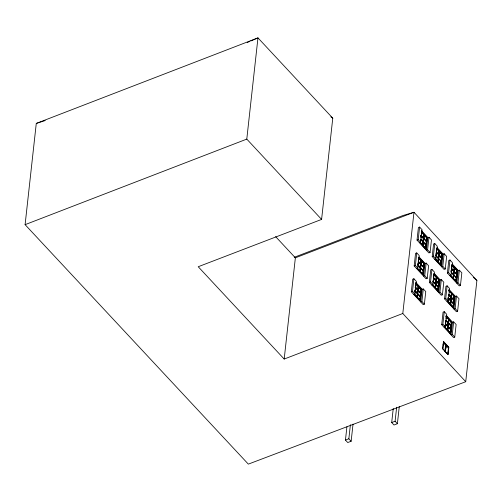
<?xml version="1.0" encoding="UTF-8"?>
<svg xmlns="http://www.w3.org/2000/svg" width="502" height="502" viewBox="0 0 502 502"><rect width="100%" height="100%" fill="white"/><g stroke="black" fill="none" stroke-linecap="round" stroke-linejoin="round"><path stroke-width="0.75" d="M284.188 359.049L295.364 257.821L413.981 212.264L476.9 280.48L465.724 381.715L248.333 464.124L25.1 224.658L36.276 123.423L257.965 37.876L332.77 118.183L321.594 219.418L198.221 266.731L284.188 359.049L402.799 313.499L413.981 212.264L403.1 215.477L294.272 257.281M321.594 219.418L246.789 139.104L257.965 37.876L250.78 40.982M353.031 424.121L351.143 441.252L347.742 442.538L345.458 440.059L346.92 426.819M351.143 441.252L348.852 438.767L350.402 424.755M399.278 406.589L397.389 423.719L393.988 425.006L391.698 422.527L393.248 408.509M397.389 423.719L395.099 421.241L396.649 407.222M422.094 289.365L423.286 288.914L425.759 291.599L424.372 304.181L423.18 304.632L411.314 291.769L412.707 279.187L413.899 278.735L416.371 281.415L414.978 293.996L413.786 294.448M424.949 263.531L426.142 263.079L428.614 265.759L427.221 278.34L426.035 278.792L414.169 265.934L415.556 253.353L416.748 252.901L419.22 255.581L417.833 268.162L416.641 268.614M427.798 237.697L428.99 237.245L431.463 239.925L430.076 252.506L428.884 252.958L417.018 240.1L418.411 227.513L419.603 227.061L422.075 229.747L420.682 242.328L419.49 242.78M414.978 293.996L412.506 291.317L413.899 278.735M417.833 268.162L415.361 265.483L416.748 252.901M420.682 242.328L418.21 239.649L419.603 227.061M414.897 291.229L415.066 289.685M417.2 293.438L417.846 289.93L415.38 287.219L415.581 285.054M419.126 258.241L421.222 260.519L420.03 271.331L417.407 268.482L417.576 266.938M417.915 264.259L418.066 262.897M418.386 260.023L418.612 257.984M421.454 231.836L424.077 234.679L422.885 245.491L420.262 242.648L420.601 239.561M420.921 237.063L421.109 234.923M414.909 292.252L415.06 290.89L417.363 293.519L417.08 296.889L417.457 293.488L415.06 290.89M417.589 289.886L415.474 287.188L415.7 285.142M419.659 271.155L417.538 268.457L417.689 267.095M418.16 262.86L417.934 264.905L420.325 267.497L419.095 266.562M418.398 260.67L418.699 257.946L421.09 260.544L420.714 263.945L418.53 261.975M423.067 241.851L422.69 245.252L420.394 242.623L420.695 239.9M420.933 237.71L420.889 235.771M421.404 233.474L421.554 232.112L423.851 234.741L423.481 238.143M420.124 266.92L420.274 265.558M420.67 262.006L421.09 260.544M422.659 243.959L422.809 242.598M423.13 239.724L423.28 238.362L422.32 237.327M417.382 293.369L417.758 289.968L415.198 287.288M417.771 289.817L418.147 286.41L415.756 283.818M419.841 271.086L420.218 267.685L417.821 265.087M420.23 267.535L420.607 264.127L418.216 261.536M420.626 263.977L421.002 260.576M423.086 241.7L423.462 238.293L421.071 235.702M417.865 289.779L418.241 286.378L415.844 283.781M419.929 271.055L420.306 267.648L417.84 264.937M420.325 267.497L420.701 264.096L418.235 261.385M422.784 245.214L423.161 241.813L420.764 239.222M422.904 241.769L423.55 238.262L421.084 235.551M423.299 238.212L423.945 234.704L421.554 232.112M417.394 297.36L418.542 286.542L421.165 289.384L419.973 300.196L417.35 297.353L417.589 294.028M420.243 271.526L421.398 260.701L424.021 263.55L422.828 274.362L420.205 271.513M420.387 292.917L418.266 290.219L418.555 286.849L420.946 289.441M420.638 267.974L423.104 270.678L422.728 274.086L420.337 271.488L420.438 268.187M422.847 270.634L420.726 267.936L421.015 264.567L423.406 267.164M423.242 267.083L421.122 264.385L421.498 260.977L423.889 263.575L423.424 267.014M423.186 245.654L423.562 242.253L425.953 244.844L425.583 248.252L422.916 245.76M426.091 241.242L423.97 238.544L424.077 235.243M419.603 300.027L419.754 298.665M420.149 295.107L420.299 293.745M423.682 238.801L423.487 242.133L425.702 244.8L425.853 243.439M426.167 240.565L426.317 239.203M417.859 293.921L420.249 296.519L419.879 299.92L417.482 297.328M420.18 296.4L420.645 292.961L418.179 290.25M420.569 292.848L421.034 289.409L418.643 286.818M423.029 270.565L423.493 267.127L421.027 264.416M425.884 244.731L426.349 241.293L423.97 238.544M426.273 241.173L426.744 237.735L424.347 235.143M420.124 300.61L414.357 294.36L420.212 300.572L421.454 289.309L415.694 283.059M422.973 274.77L417.212 268.52L423.067 274.738L424.309 263.475L419.07 257.796M425.828 248.936L420.061 242.686L425.916 248.904L427.164 237.641L421.398 231.391M424.372 304.181L421.9 301.501L423.286 288.914M427.221 278.34L424.748 275.661L426.142 263.079M430.076 252.506L427.604 249.827L428.99 237.245M440.135 279.997L441.327 279.545L443.799 282.224L442.413 294.806L441.22 295.258L429.354 282.4L430.747 269.819L431.933 269.367L434.406 272.046L433.019 284.628L431.827 285.08M442.99 254.163L444.182 253.711L446.654 256.39L445.261 268.972L444.069 269.423L432.209 256.56L433.596 243.978L434.788 243.526L437.261 246.206L435.874 258.794L434.682 259.239M433.019 284.628L430.547 281.948L431.933 269.367M435.874 258.794L433.402 256.108L434.788 243.526M432.937 281.86L433.176 280.041M433.446 277.223L433.615 275.68M435.711 257.08L435.485 259.12L435.805 257.043M435.956 254.89L436.182 252.845M436.495 249.971L436.64 248.302L439.263 251.144L438.07 261.956L435.447 259.114M432.95 282.883L433.101 281.522L435.403 284.151L435.027 287.552L435.498 284.113L433.025 281.402L435.24 284.069M433.734 275.774L433.508 277.813L435.629 280.511M435.968 255.537L436.269 252.813M436.514 250.617L436.74 248.578L439.043 251.207L438.666 254.608M437.851 260.425L437.7 261.787L438.346 258.279L435.861 255.719M438.164 257.551L438.39 255.505M438.71 252.638L439.131 251.169L436.74 248.578M435.422 284L435.799 280.593L433.402 278.001M435.811 280.442L436.188 277.041M437.882 261.718L438.259 258.31M438.271 258.16L438.648 254.759L436.257 252.167M435.51 283.963L435.887 280.562L433.421 277.851M435.905 280.411L436.282 277.004L433.797 274.443M438.089 258.229L438.742 254.721L436.276 252.017M438.484 254.677L439.131 251.169M438.284 262.157L438.66 258.75L441.145 261.31L440.499 264.818M438.497 258.668L439.143 255.16L438.679 258.599L440.888 261.266M441.158 261.159L441.534 257.758L439.068 255.047L439.539 251.609L441.929 254.2L441.283 257.708M435.523 287.953L435.805 284.584L438.202 287.182L437.913 290.551L435.523 287.953L435.629 284.653M437.079 286.058L438.309 286.993L435.918 284.402L436.018 281.101L437.932 283.178M436.514 281.471L438.698 283.442L436.307 280.85L436.684 277.443L439.074 280.034L436.596 277.48L436.219 280.882L438.685 283.592L438.309 286.993M440.769 264.711L438.378 262.119L438.478 258.819M441.553 257.608L439.162 255.01L439.539 251.609M437.719 289.974L437.869 288.612M440.718 262.772L441.145 261.31M438.215 287.031L438.591 283.624L436.2 281.032L435.824 284.433L438.29 287.144L437.913 290.551M438.61 283.473L438.986 280.072M440.674 264.749L441.051 261.341M441.07 261.197L441.446 257.79L439.055 255.198M441.465 257.639L441.835 254.238L439.445 251.64M438.698 283.442L439.074 280.034M433.728 273.69L439.495 279.94L438.164 291.235L439.407 279.972L434.167 274.293M437.11 248.421L442.35 254.106L441.013 265.401L442.256 254.137L437.016 248.459M442.413 294.806L439.94 292.126L441.327 279.545M445.261 268.972L442.789 266.292L444.182 253.711M452.471 322.297L453.664 321.845L456.136 324.524L454.743 337.106L453.557 337.557L441.691 324.7L443.078 312.118L444.27 311.667L446.742 314.346L445.356 326.927L444.163 327.379M455.327 296.462L456.513 296.011L458.985 298.69L457.598 311.271L456.406 311.723L444.546 298.859L445.933 286.278L447.125 285.826L449.597 288.512L448.204 301.093L447.018 301.545M458.175 270.628L459.368 270.176L461.84 272.856L460.453 285.437L459.261 285.889L447.395 273.025L448.782 260.444L449.974 259.992L452.446 262.671L451.06 275.253L449.867 275.705M445.356 326.927L442.883 324.248L444.27 311.667M448.204 301.093L445.732 298.414L447.125 285.826M451.06 275.253L448.587 272.573L449.974 259.992M444.822 327.254L450.589 333.504L444.822 327.254L445.073 325.001M445.186 324.932L444.929 327.248L447.552 330.096L448.744 319.278L446.121 316.436M445.525 321.845L445.694 320.301M448.035 299.098L448.211 297.554M451.06 271.714L451.229 270.17M451.574 267.083L451.744 265.539M442.802 347.34L442.632 348.877L443.624 341.881L445.927 344.711L445.393 351.532L446.152 344.623L443.624 341.881M443.059 345.037L443.31 342.734M445.287 325.183C443.762 327.737 449.215 333.341 447.74 326.451L445.349 323.853M445.531 322.987L445.832 320.263L448.223 322.861L447.577 326.369M445.996 318.757L445.952 316.818M448.198 298.019L450.589 300.61L450.219 304.017L447.916 301.388L448.016 298.088M448.531 295.791L448.681 294.429L450.984 297.058L450.608 300.466M452.321 273.659L453.551 274.594L451.066 272.034L451.292 269.988M451.85 265.721L451.549 268.445L453.67 271.143M447.257 329.243L447.407 327.881M447.728 325.007L447.878 323.646M450.263 302.041L450.413 300.679L448.976 299.123M453.281 274.694L453.431 273.333M453.745 270.459L453.896 269.097M445.048 349.58L445.218 348.043M447.759 326.3L448.129 322.893L445.738 320.301M448.148 322.742L448.524 319.341L446.134 316.749M451.003 296.908L451.38 293.507M453.068 278.183L453.444 274.776M453.463 274.625L453.839 271.224L451.442 268.626M453.852 271.074L454.228 267.666L451.838 265.075M445.13 351.243L445.826 344.943L443.423 342.339M447.458 329.82L447.828 326.413L445.437 323.821M447.966 322.811L448.612 319.303L446.222 316.712M450.307 303.98L450.683 300.579L448.217 297.868M448.989 298.972L450.702 300.428L451.072 297.027L448.606 294.316L450.821 296.977M451.091 296.877L451.467 293.469L448.983 290.909M452.886 278.252L453.532 274.745L451.141 272.147M453.551 274.594L453.927 271.187L451.461 268.476M453.946 271.036L454.323 267.635L451.925 265.043M445.255 351.714L446.24 344.723L448.719 347.403L447.953 354.312L445.255 351.714L446.24 344.723L445.927 344.711M447.765 330.291L448.92 319.467L451.543 322.315L450.35 333.127L447.728 330.278M453.469 278.616L454.624 267.798L457.247 270.641L456.054 281.453L453.431 278.61L453.664 275.284M449.98 332.952L447.859 330.253L447.96 326.953M450.915 324.487L450.765 325.848L448.644 323.15L448.744 319.849M450.997 301.049L453.388 303.647L453.011 307.048L450.708 304.419L450.815 301.118M453.224 303.566L451.103 300.867L451.204 297.567M453.613 300.008L451.493 297.309L451.599 294.009M456.469 274.174L454.348 271.475L454.724 268.074L457.027 270.703L456.651 274.105M453.764 298.646L453.915 297.284M455.76 280.599L455.91 279.237M456.299 275.686L456.726 274.217L454.26 271.513M447.728 354.399L448.487 347.491L446.014 344.805M450.162 332.882L450.539 329.481L448.142 326.884M450.551 329.331L450.928 325.923L448.625 323.301L447.979 326.802M450.947 325.779L451.323 322.372L448.926 319.78M453.406 303.497L453.783 300.089L451.386 297.498M453.795 299.939L454.172 296.538M456.243 277.807L455.866 281.214L456.331 277.775L453.846 275.215M456.255 277.656L456.632 274.255L454.241 271.664M450.25 332.851L450.627 329.444L448.236 326.852M450.369 329.4L451.022 325.892L448.644 323.15M451.034 325.742L451.411 322.34L449.02 319.743M453.105 307.017L453.482 303.61L451.103 300.867M453.494 303.459L453.871 300.058L451.405 297.347M453.89 299.907L454.266 296.5L451.781 293.94M456.073 277.725L456.726 274.217M456.738 274.073L457.115 270.666L454.724 268.074M450.495 333.535L451.744 322.278L445.977 316.022M448.92 290.156L454.686 296.406L453.35 307.701L454.592 296.437L448.826 290.187M452.296 264.887L457.535 270.572L456.205 281.867L457.447 270.603L452.202 264.918M450.589 333.504L451.831 322.24L446.065 315.99M454.743 337.106L452.277 334.426L453.664 321.845M457.598 311.271L455.126 308.592L456.513 296.011M460.453 285.437L457.981 282.758L459.368 270.176M247.185 42.538L249.343 41.603M25.1 224.658L246.789 139.104M444.916 351.67L445.368 351.494M420.902 235.62L423.569 238.111M423.945 234.704L421.755 232.733M417.018 240.1L418.21 239.649M427.164 237.641L421.303 231.422M427.604 249.827L426.411 250.278L427.823 237.515L421.398 230.55M432.209 256.56L433.402 256.108M441.622 254.382L442.35 254.106M414.169 265.934L415.361 265.483M420.701 264.096L418.511 262.126M424.309 263.475L418.975 257.827M441.534 257.758L440.304 256.823M420.306 267.648L419.076 266.713M442.789 266.292L441.597 266.744L443.009 253.981L437.079 247.549M424.748 275.661L423.562 276.113L424.968 263.349L419.038 256.917M447.395 273.025L448.587 272.573M453.927 271.187L452.22 269.737M454.059 271.733L453.682 275.134M429.354 282.4L430.547 281.948M456.205 281.867L450.438 275.617L456.293 281.829M450.495 275.654L453.162 278.146M411.314 291.769L412.506 291.317M415.079 290.74L417.469 293.337M417.978 290.47L417.601 293.877M420.732 289.585L421.454 289.309M414.414 294.398L417.08 296.889M417.457 293.488L414.79 290.997M438.29 287.144L437.06 286.209M419.998 296.469L417.783 293.808M457.981 282.758L456.789 283.21L458.194 270.446L452.264 264.014M439.94 292.126L438.748 292.578L440.154 279.815L434.224 273.383M421.9 301.501L420.707 301.953L422.119 289.183L415.694 282.218M444.546 298.859L445.732 298.414M453.959 296.682L454.686 296.406M447.916 301.388L447.583 301.451L453.35 307.701M450.708 304.419L451.775 293.632L454.398 296.475L453.199 307.287L450.576 304.444M455.126 308.592L453.933 309.044L455.345 296.28L448.92 289.315M441.691 324.7L442.883 324.248M451.411 322.34L450.181 321.406M451.103 322.516L451.831 322.24M452.277 334.426L451.085 334.878L452.49 322.115L446.56 315.683M447.935 347.899L448.393 347.723L446.065 345.2M345.458 440.059L348.852 438.767M391.698 422.527L395.099 421.241M445.368 345.112L445.826 344.943M36.276 123.423L45.211 120.562M330.843 116.834L332.77 118.183M473.386 277.386L476.9 280.48M275.611 236.605L295.364 257.821M451.825 264.767L454.454 267.61L453.256 278.422L450.633 275.579M424.259 235.174L426.65 237.772M440.223 252.751L441.653 254.307M452.133 265.665L453.57 267.221M436.363 251.979L438.754 254.577M423.864 238.732L426.261 241.324M420.695 239.103L423.173 241.663M435.88 255.568L438.365 258.128M453.864 275.065L456.349 277.625M423.305 242.202L425.702 244.8M423.293 242.353L424.73 243.909M435.579 259.088L437.97 261.68M453.563 278.585L455.954 281.176M441.107 265.37L435.247 259.151L441.013 265.401M433.791 274.136L436.414 276.978L435.215 287.79L432.592 284.948M448.976 290.602L451.599 293.444L450.407 304.256L447.784 301.413M418.906 258.568L419.86 259.609M448.801 290.978L449.761 292.02M418.323 261.354L420.714 263.945M448.424 294.385L450.338 296.456M448.411 294.536L450.325 296.607M448.305 297.837L450.702 300.428M420.62 268.118L423.01 270.716M435.121 287.52L432.398 284.985L438.164 291.235M432.486 284.954L438.252 291.204M447.677 301.42L453.444 307.67M416.127 283.661L421.366 289.347M415.75 283.511L418.373 286.353L417.181 297.165L414.552 294.323M445.845 320.119L448.242 322.711M418.16 290.401L420.55 292.999M415.185 287.439L416.616 288.995M445.362 323.702L447.847 326.262M448.161 326.739L450.645 329.293M417.771 293.959L420.161 296.55M445.644 324.443L446.598 325.478M443.479 342.722L445.475 344.887M442.726 348.633L447.953 354.312M402.799 313.499L465.724 381.715M424.246 234.867L423.098 245.691L425.677 248.521L426.876 237.71L424.246 234.867M436.583 277.167L435.391 287.979L438.014 290.827L439.206 280.009L436.583 277.167M439.438 251.333L438.246 262.144L440.869 264.987L442.061 254.175L439.438 251.333M443.58 341.58L442.764 348.94L448.01 354.625L448.826 347.265L443.58 341.58"/></g></svg>
